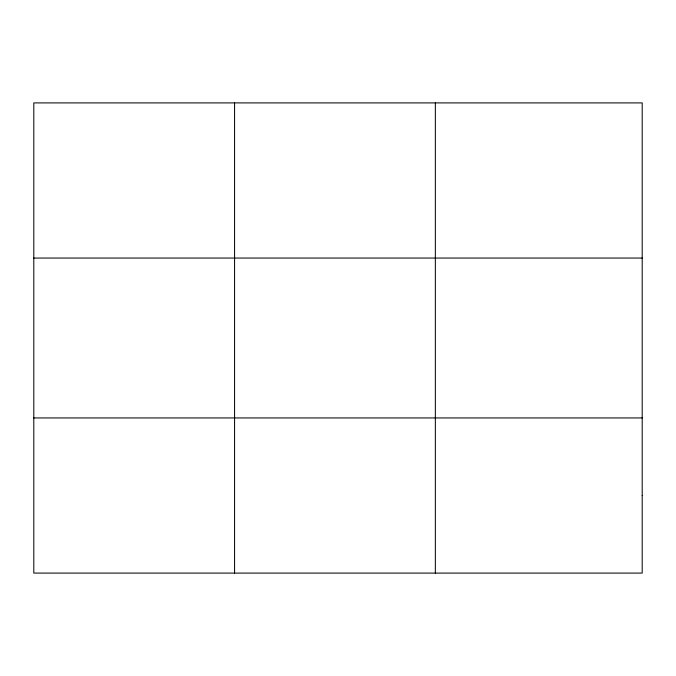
<?xml version="1.0" encoding="UTF-8"?>
<svg xmlns="http://www.w3.org/2000/svg" width="676" height="676" viewBox="0 0 676 676"><rect width="100%" height="100%" fill="white"/><g stroke="black" fill="none" stroke-linecap="round" stroke-linejoin="round"><path stroke-width="1.01" d="M234.572 573.096L234.572 102.904M435.344 573.096L435.344 102.904M33.8 258.063L642.2 258.063M33.8 417.937L642.2 417.937M642.2 495.516L642.2 573.096L33.8 573.096L33.8 102.904L642.2 102.904L642.2 495.516"/></g></svg>
